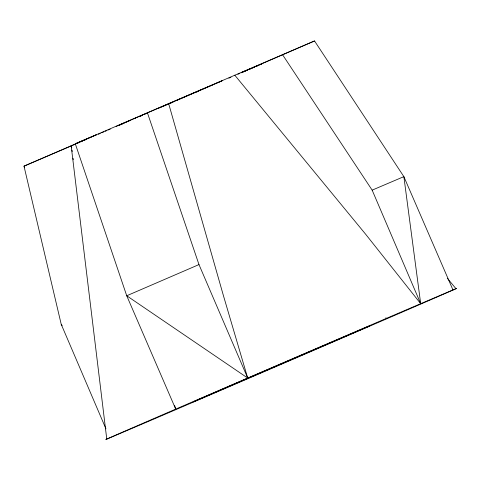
<?xml version="1.0" encoding="UTF-8"?>
<svg xmlns="http://www.w3.org/2000/svg" width="480" height="480" viewBox="0 0 480 480"><rect width="100%" height="100%" fill="white"/><g stroke="black" fill="none" stroke-linecap="round" stroke-linejoin="round"><path stroke-width="0.72" d="M116.136 126.438L118.908 125.202M106.764 439.056L71.16 145.776L76.446 143.454M261.414 63.936L314.526 40.944L403.86 176.634L452.958 289.932L454.686 289.2A191.124 0.336 -23.3 0 1 392.19 316.452L309.276 352.236A191.124 0.336 -23.3 0 1 145.242 422.754L108.078 438.588A191.124 0.336 -23.3 0 1 170.574 411.33L253.488 375.546A191.124 0.336 -23.3 0 1 417.522 305.034L452.958 289.932M119.184 125.082L138.882 116.544M217.734 82.716L221.52 81.06M77.106 143.166L96.66 134.676L75.3 143.778L126.732 295.764L175.716 409.11L174.66 405.534M249.186 69.246L260.736 64.23M198.99 90.84L209.412 86.328M210.054 86.052L213.894 84.384M215.178 83.832L217.098 82.998M248.52 69.534L242.526 72.132L247.368 70.068M75.3 143.778L314.526 40.944M71.748 147.888L71.466 145.668L24 166.152L61.224 324.336L105.978 428.91M139.53 116.262L190.146 94.452M190.758 94.188L222.384 80.664M75.75 144L24 166.152L24.642 167.508M77.112 143.412L79.158 142.524M80.526 141.936L82.572 141.054M83.94 140.466L86.67 139.284M98.274 134.274L100.32 133.392M101.688 132.804L103.734 131.922M157.8 108.594L159.042 108.06M159.702 107.772L168.294 104.076M169.614 103.506L171.594 102.654M172.914 102.084L174.96 101.202M176.322 100.614L185.862 96.504M186.54 96.21L198.336 91.122M139.566 116.532L141.594 115.656M164.532 105.786L165.864 105.216M196.638 92.052L198.696 91.164M228.9 78.132L230.958 77.244M237.822 74.28L239.88 73.392M241.254 72.798L243.312 71.91M244.686 71.316L247.434 70.134M249.492 69.246L250.866 68.652M254.298 67.17L252.234 68.058L254.262 67.134M255.666 66.576L257.73 65.688L255.642 66.546M260.472 64.506L261.846 63.912L259.086 65.082M147.378 112.674L198.978 264.582L126.732 295.764L247.704 378.042L223.452 295.734L168.654 103.608M134.28 118.698L135.642 118.11M140.412 116.064L142.458 115.188M143.82 114.6L145.866 113.724M118.362 125.64L120.42 124.758M121.794 124.17L123.852 123.282M125.082 122.64L130.338 120.384M105.03 131.364L106.968 130.53M108.264 129.978L110.202 129.144M248.748 69.486L250.818 68.604M171.24 102.906L172.614 102.318M119.58 124.986L124.392 122.934M282.474 54.594L372.156 190.14L403.86 176.634L420.69 303.678L365.874 234.51L234.786 75.18M71.16 145.776L71.466 145.668M385.818 317.832L387.048 318.672M447.384 278.34L456 288.726M61.224 324.336L62.166 325.494M198.978 264.582L247.704 378.042M372.156 190.14L420.69 303.678M72.024 150.114L72.21 151.596M73.05 158.268L73.236 159.75M245.082 379.356L193.092 401.898L369.672 325.89L245.082 379.356"/></g></svg>
